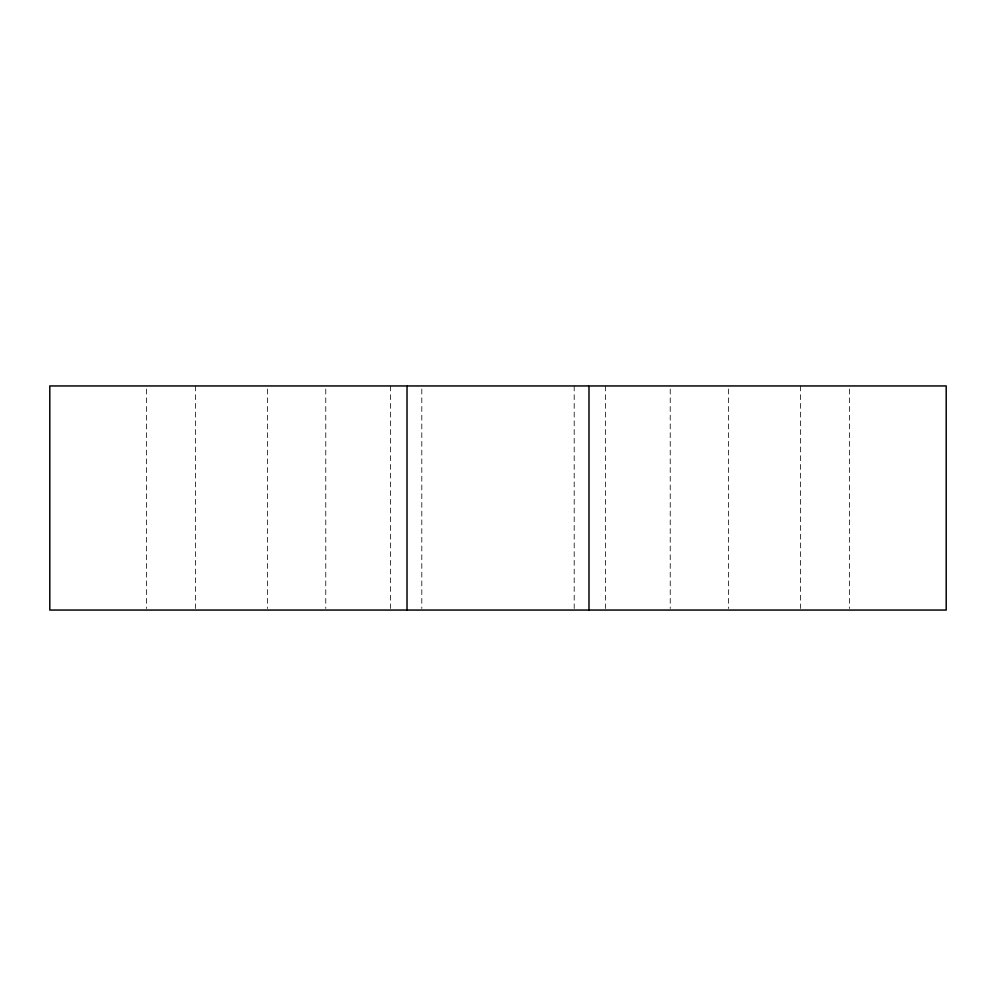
<?xml version="1.0" encoding="UTF-8"?>
<svg xmlns="http://www.w3.org/2000/svg" width="996" height="996" viewBox="0 0 996 996"><rect width="100%" height="100%" fill="white"/><g stroke="black" fill="none" stroke-linecap="round" stroke-linejoin="round"><path stroke-width="0.75" stroke-dasharray="4.98 3.74" d="M849.389 389.063L849.389 608.494M800.585 385.95L800.585 608.494M728.499 389.063L728.499 608.494M670.221 389.063L670.221 608.494M605.394 385.95L605.394 608.494M574.194 385.95L574.194 608.494M421.806 389.063L421.806 608.494M390.606 385.95L390.606 608.494M325.779 389.063L325.779 608.494M267.501 389.063L267.501 608.494M195.415 385.95L195.415 608.494M146.611 389.063L146.611 608.494"/><path stroke-width="1.49" d="M407.601 385.95L588.399 385.95M588.985 610.05L588.985 385.95L946.2 385.95L946.2 610.05L49.8 610.05L49.8 385.95L407.015 385.95L407.015 610.05"/></g></svg>
